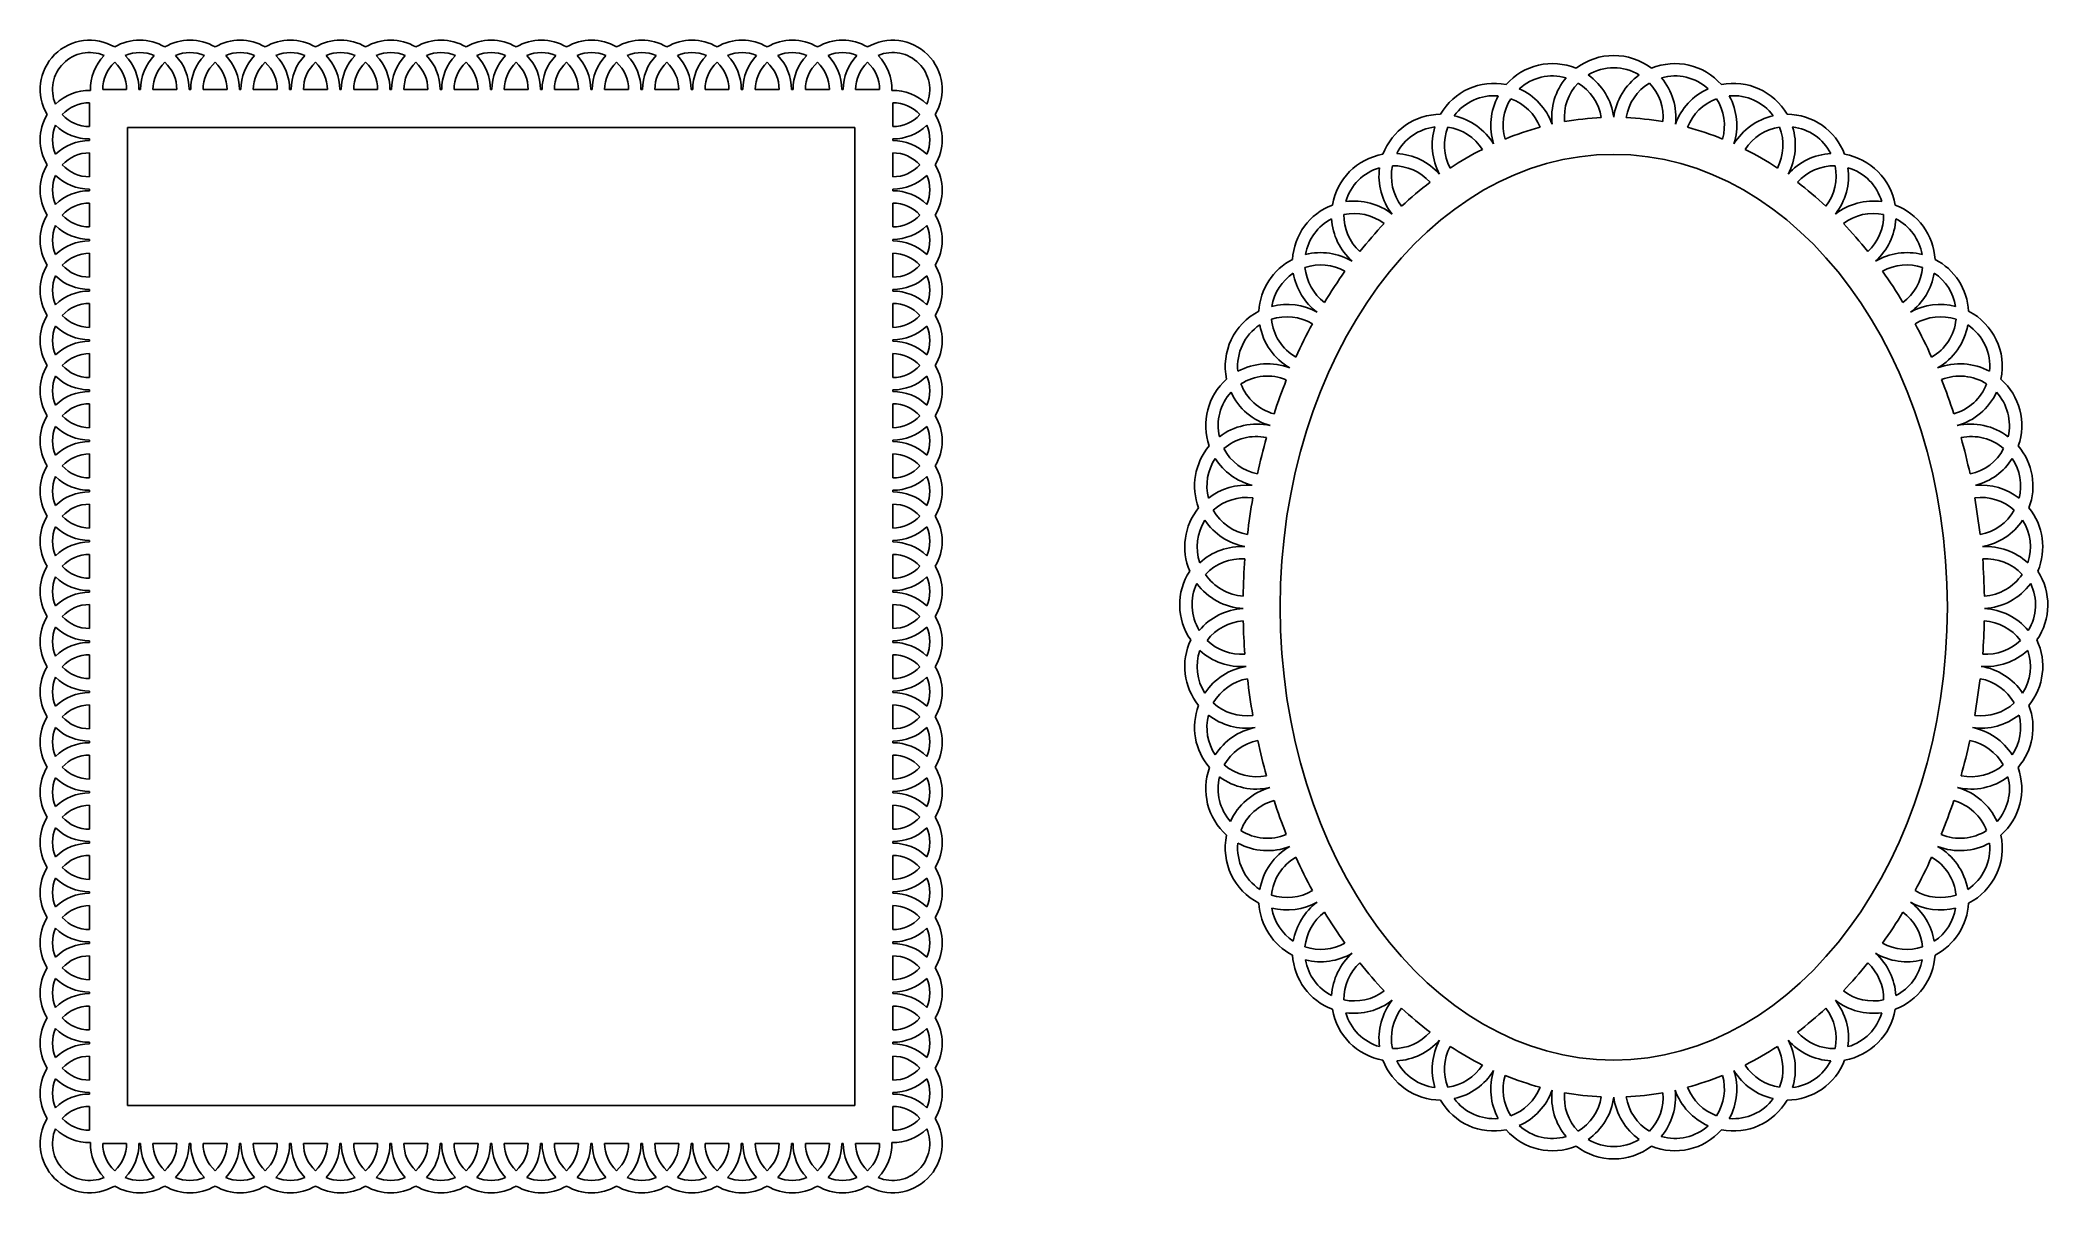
# Model space of a CAD drawing. Extents: x 160 to 323, y 12 to 105.
import ezdxf

# ---------------------------------------------------------------- set-up
doc = ezdxf.new("R2010")
doc.units = 0
doc.layers.get('0').update_dxf_attribs({"linetype": 'CONTINUOUS'})

msp = doc.modelspace()

# ---------------------------------------------------------------- linework, layer by layer
for p, q in [((167.338963, 101.23806), (165.401463, 101.23806)), ((168.338963, 101.23806), (168.463963, 101.23806)), ((169.463963, 101.23806), (171.401463, 101.23806)), ((172.401463, 101.23806), (172.463963, 101.23806)), ((172.463963, 101.23806), (172.526463, 101.23806)), ((173.526463, 101.23806), (175.463963, 101.23806)), ((176.463963, 101.23806), (176.588963, 101.23806)), ((177.588963, 101.23806), (179.526463, 101.23806)), ((180.526463, 101.23806), (180.588963, 101.23806)), ((180.588963, 101.23806), (180.651463, 101.23806)), ((181.651463, 101.23806), (183.588963, 101.23806)), ((184.588963, 101.23806), (184.713963, 101.23806)), ((185.713963, 101.23806), (187.651463, 101.23806)), ((188.651463, 101.23806), (188.713963, 101.23806)), ((188.713963, 101.23806), (188.776463, 101.23806)), ((189.776463, 101.23806), (191.713963, 101.23806)), ((192.713963, 101.23806), (192.838963, 101.23806)), ((193.838963, 101.23806), (195.776463, 101.23806)), ((196.776463, 101.23806), (196.838963, 101.23806)), ((196.838963, 101.23806), (196.901463, 101.23806)), ((197.901463, 101.23806), (199.838963, 101.23806)), ((200.838963, 101.23806), (200.963963, 101.23806)), ((201.963963, 101.23806), (203.901463, 101.23806)), ((204.901463, 101.23806), (204.963963, 101.23806)), ((204.963963, 101.23806), (205.026463, 101.23806)), ((206.026463, 101.23806), (207.963963, 101.23806)), ((208.963963, 101.23806), (209.088963, 101.23806)), ((210.088963, 101.23806), (212.026463, 101.23806)), ((213.026463, 101.23806), (213.088963, 101.23806)), ((213.088963, 101.23806), (213.151463, 101.23806)), ((214.151463, 101.23806), (216.088963, 101.23806)), ((217.088963, 101.23806), (217.213963, 101.23806)), ((218.213963, 101.23806), (220.151463, 101.23806)), ((221.151463, 101.23806), (221.213963, 101.23806)), ((221.213963, 101.23806), (221.276463, 101.23806)), ((222.276463, 101.23806), (224.213963, 101.23806)), ((225.213963, 101.23806), (225.338963, 101.23806)), ((226.338963, 101.23806), (228.276463, 101.23806)), ((164.338963, 98.23806), (164.338963, 100.17556)), ((229.338963, 98.23806), (229.338963, 100.17556)), ((167.401959, 18.988556), (167.401959, 98.175064)), ((167.401959, 98.175064), (226.275967, 98.175064)), ((226.275967, 98.175064), (226.275967, 18.988556)), ((164.338963, 97.11306), (164.338963, 97.23806)), ((164.338963, 94.17556), (164.338963, 96.11306)), ((229.338963, 97.11306), (229.338963, 97.23806)), ((229.338963, 94.17556), (229.338963, 96.11306)), ((164.338963, 93.11306), (164.338963, 93.17556)), ((164.338963, 93.05056), (164.338963, 93.11306)), ((229.338963, 93.11306), (229.338963, 93.17556)), ((229.338963, 93.05056), (229.338963, 93.11306)), ((164.338963, 90.11306), (164.338963, 92.05056)), ((229.338963, 90.11306), (229.338963, 92.05056)), ((164.338963, 88.98806), (164.338963, 89.11306)), ((164.338963, 86.05056), (164.338963, 87.98806)), ((229.338963, 88.98806), (229.338963, 89.11306)), ((229.338963, 86.05056), (229.338963, 87.98806)), ((164.338963, 84.98806), (164.338963, 85.05056)), ((164.338963, 84.92556), (164.338963, 84.98806)), ((229.338963, 84.98806), (229.338963, 85.05056)), ((229.338963, 84.92556), (229.338963, 84.98806)), ((164.338963, 81.98806), (164.338963, 83.92556)), ((229.338963, 81.98806), (229.338963, 83.92556)), ((164.338963, 80.86306), (164.338963, 80.98806)), ((164.338963, 77.92556), (164.338963, 79.86306)), ((229.338963, 80.86306), (229.338963, 80.98806)), ((229.338963, 77.92556), (229.338963, 79.86306)), ((164.338963, 76.86306), (164.338963, 76.92556)), ((164.338963, 76.80056), (164.338963, 76.86306)), ((229.338963, 76.86306), (229.338963, 76.92556)), ((229.338963, 76.80056), (229.338963, 76.86306)), ((164.338963, 73.86306), (164.338963, 75.80056)), ((229.338963, 73.86306), (229.338963, 75.80056)), ((164.338963, 72.73806), (164.338963, 72.86306)), ((164.338963, 69.80056), (164.338963, 71.73806)), ((229.338963, 72.73806), (229.338963, 72.86306)), ((229.338963, 69.80056), (229.338963, 71.73806)), ((164.338963, 68.73806), (164.338963, 68.80056)), ((164.338963, 68.67556), (164.338963, 68.73806)), ((229.338963, 68.73806), (229.338963, 68.80056)), ((229.338963, 68.67556), (229.338963, 68.73806)), ((164.338963, 65.73806), (164.338963, 67.67556)), ((229.338963, 65.73806), (229.338963, 67.67556)), ((164.338963, 64.61306), (164.338963, 64.73806)), ((164.338963, 61.67556), (164.338963, 63.61306)), ((229.338963, 64.61306), (229.338963, 64.73806)), ((229.338963, 61.67556), (229.338963, 63.61306)), ((164.338963, 60.61306), (164.338963, 60.67556)), ((164.338963, 60.55056), (164.338963, 60.61306)), ((229.338963, 60.61306), (229.338963, 60.67556)), ((229.338963, 60.55056), (229.338963, 60.61306)), ((164.338963, 57.61306), (164.338963, 59.55056)), ((229.338963, 57.61306), (229.338963, 59.55056)), ((164.338963, 56.48806), (164.338963, 56.61306)), ((164.338963, 53.55056), (164.338963, 55.48806)), ((229.338963, 56.48806), (229.338963, 56.61306)), ((229.338963, 53.55056), (229.338963, 55.48806)), ((164.338963, 52.48806), (164.338963, 52.55056)), ((164.338963, 52.42556), (164.338963, 52.48806)), ((229.338963, 52.48806), (229.338963, 52.55056)), ((229.338963, 52.42556), (229.338963, 52.48806)), ((164.338963, 49.48806), (164.338963, 51.42556)), ((229.338963, 49.48806), (229.338963, 51.42556)), ((164.338963, 48.36306), (164.338963, 48.48806)), ((164.338963, 45.42556), (164.338963, 47.36306)), ((229.338963, 48.36306), (229.338963, 48.48806)), ((229.338963, 45.42556), (229.338963, 47.36306)), ((164.338963, 44.36306), (164.338963, 44.42556)), ((164.338963, 44.30056), (164.338963, 44.36306)), ((229.338963, 44.36306), (229.338963, 44.42556)), ((229.338963, 44.30056), (229.338963, 44.36306)), ((164.338963, 41.36306), (164.338963, 43.30056)), ((229.338963, 41.36306), (229.338963, 43.30056)), ((164.338963, 40.23806), (164.338963, 40.36306)), ((164.338963, 37.30056), (164.338963, 39.23806)), ((229.338963, 40.23806), (229.338963, 40.36306)), ((229.338963, 37.30056), (229.338963, 39.23806)), ((164.338963, 36.23806), (164.338963, 36.30056)), ((164.338963, 36.17556), (164.338963, 36.30056)), ((229.338963, 36.17556), (229.338963, 36.30056)), ((229.338963, 36.23806), (229.338963, 36.30056)), ((164.338963, 33.23806), (164.338963, 35.17556)), ((229.338963, 33.23806), (229.338963, 35.17556)), ((164.338963, 32.17556), (164.338963, 32.23806)), ((164.338963, 32.11306), (164.338963, 32.17556)), ((164.338963, 29.17556), (164.338963, 31.11306)), ((229.338963, 32.17556), (229.338963, 32.23806)), ((229.338963, 32.11306), (229.338963, 32.17556)), ((229.338963, 29.17556), (229.338963, 31.11306)), ((164.338963, 28.05056), (164.338963, 28.17556)), ((229.338963, 28.05056), (229.338963, 28.17556)), ((164.338963, 25.11306), (164.338963, 27.05056)), ((229.338963, 25.11306), (229.338963, 27.05056)), ((164.338963, 24.05056), (164.338963, 24.11306)), ((164.338963, 24.05056), (164.338963, 24.11306)), ((164.338963, 23.98806), (164.338963, 24.05056)), ((164.338963, 21.05056), (164.338963, 22.98806)), ((229.338963, 24.05056), (229.338963, 24.11306)), ((229.338963, 24.05056), (229.338963, 24.11306)), ((229.338963, 23.98806), (229.338963, 24.05056)), ((229.338963, 21.05056), (229.338963, 22.98806)), ((164.338963, 19.92556), (164.338963, 20.05056)), ((229.338963, 19.92556), (229.338963, 20.05056)), ((164.338963, 16.98806), (164.338963, 18.92556)), ((226.275967, 18.988556), (167.401959, 18.988556)), ((229.338963, 16.98806), (229.338963, 18.92556)), ((165.401463, 15.92556), (167.338963, 15.92556)), ((168.338963, 15.92556), (168.463963, 15.92556)), ((169.463963, 15.92556), (171.401463, 15.92556)), ((172.401463, 15.92556), (172.463963, 15.92556)), ((172.463963, 15.92556), (172.526463, 15.92556)), ((173.526463, 15.92556), (175.463963, 15.92556)), ((176.463963, 15.92556), (176.588963, 15.92556)), ((177.588963, 15.92556), (179.526463, 15.92556)), ((180.526463, 15.92556), (180.588963, 15.92556)), ((180.588963, 15.92556), (180.651463, 15.92556)), ((181.651463, 15.92556), (183.588963, 15.92556)), ((184.588963, 15.92556), (184.713963, 15.92556)), ((185.713963, 15.92556), (187.651463, 15.92556)), ((188.651463, 15.92556), (188.713963, 15.92556)), ((188.713963, 15.92556), (188.776463, 15.92556)), ((189.776463, 15.92556), (191.713963, 15.92556)), ((192.713963, 15.92556), (192.838963, 15.92556)), ((193.838963, 15.92556), (195.776463, 15.92556)), ((196.776463, 15.92556), (196.838963, 15.92556)), ((196.838963, 15.92556), (196.901463, 15.92556)), ((197.901463, 15.92556), (199.838963, 15.92556)), ((200.838963, 15.92556), (200.963963, 15.92556)), ((201.963963, 15.92556), (203.901463, 15.92556)), ((204.901463, 15.92556), (204.963963, 15.92556)), ((204.963963, 15.92556), (205.026463, 15.92556)), ((206.026463, 15.92556), (207.963963, 15.92556)), ((208.963963, 15.92556), (209.088963, 15.92556)), ((210.088963, 15.92556), (212.026463, 15.92556)), ((213.026463, 15.92556), (213.088963, 15.92556)), ((213.088963, 15.92556), (213.151463, 15.92556)), ((214.151463, 15.92556), (216.088963, 15.92556)), ((217.088963, 15.92556), (217.213963, 15.92556)), ((218.213963, 15.92556), (220.151463, 15.92556)), ((221.151463, 15.92556), (221.213963, 15.92556)), ((221.213963, 15.92556), (221.276463, 15.92556)), ((222.276463, 15.92556), (224.213963, 15.92556)), ((225.213963, 15.92556), (225.338963, 15.92556)), ((226.338963, 15.92556), (228.276463, 15.92556))]:
    msp.add_line(p, q)
for centre, radius, start, end in [((164.338963, 101.23806), 4, 59.481769, 210.518231), ((164.338963, 101.23806), 3, 67.051483, 202.948517), ((168.401463, 101.23806), 4, 136.319075, 180.90239), ((168.401463, 101.23806), 4, 59.481769, 120.518231), ((168.401463, 101.23806), 3, 67.051483, 112.948517), ((164.338963, 101.23806), 4, 0, 43.680925), ((172.463963, 101.23806), 4, 136.319075, 180), ((172.463963, 101.23806), 4, 59.481769, 120.518231), ((172.463963, 101.23806), 3, 67.051483, 112.948517), ((168.401463, 101.23806), 4, 0, 43.680925), ((176.526463, 101.23806), 4, 136.319075, 180), ((176.526463, 101.23806), 4, 59.481769, 120.518231), ((176.526463, 101.23806), 3, 67.051483, 112.948517), ((172.463963, 101.23806), 4, 0, 43.680925), ((180.588963, 101.23806), 4, 136.319075, 180), ((180.588963, 101.23806), 4, 59.481769, 120.518231), ((180.588963, 101.23806), 3, 67.051483, 112.948517), ((176.526463, 101.23806), 4, 0, 43.680925), ((184.651463, 101.23806), 4, 136.319075, 180), ((184.651463, 101.23806), 4, 59.481769, 120.518231), ((184.651463, 101.23806), 3, 67.051483, 112.948517), ((180.588963, 101.23806), 4, 0, 43.680925), ((188.713963, 101.23806), 4, 136.319075, 180), ((188.713963, 101.23806), 4, 59.481769, 120.518231), ((188.713963, 101.23806), 3, 67.051483, 112.948517), ((184.651463, 101.23806), 4, 0, 43.680925), ((192.776463, 101.23806), 4, 136.319075, 180), ((192.776463, 101.23806), 4, 59.481769, 120.518231), ((192.776463, 101.23806), 3, 67.051483, 112.948517), ((188.713963, 101.23806), 4, 0, 43.680925), ((196.838963, 101.23806), 4, 136.319075, 180), ((196.838963, 101.23806), 4, 59.481769, 120.518231), ((196.838963, 101.23806), 3, 67.051483, 112.948517), ((192.776463, 101.23806), 4, 0, 43.680925), ((200.901463, 101.23806), 4, 136.319075, 180), ((200.901463, 101.23806), 4, 59.481769, 120.518231), ((200.901463, 101.23806), 3, 67.051483, 112.948517), ((196.838963, 101.23806), 4, 0, 43.680925), ((204.963963, 101.23806), 4, 136.319075, 180), ((204.963963, 101.23806), 4, 59.481769, 120.518231), ((204.963963, 101.23806), 3, 67.051483, 112.948517), ((200.901463, 101.23806), 4, 0, 43.680925), ((209.026463, 101.23806), 4, 136.319075, 180), ((209.026463, 101.23806), 4, 59.481769, 120.518231), ((209.026463, 101.23806), 3, 67.051483, 112.948517), ((204.963963, 101.23806), 4, 0, 43.680925), ((213.088963, 101.23806), 4, 136.319075, 180), ((213.088963, 101.23806), 4, 59.481769, 120.518231), ((213.088963, 101.23806), 3, 67.051483, 112.948517), ((209.026463, 101.23806), 4, 0, 43.680925), ((217.151463, 101.23806), 4, 136.319075, 180), ((217.151463, 101.23806), 4, 59.481769, 120.518231), ((217.151463, 101.23806), 3, 67.051483, 112.948517), ((213.088963, 101.23806), 4, 0, 43.680925), ((221.213963, 101.23806), 4, 136.319075, 180), ((221.213963, 101.23806), 4, 59.481769, 120.518231), ((221.213963, 101.23806), 3, 67.051483, 112.948517), ((217.151463, 101.23806), 4, 0, 43.680925), ((225.276463, 101.23806), 4, 136.319075, 180), ((225.276463, 101.23806), 4, 59.481769, 120.518231), ((225.276463, 101.23806), 3, 67.051483, 112.948517), ((221.213963, 101.23806), 4, 0, 43.680925), ((229.338963, 101.23806), 4, 136.319075, 180), ((229.338963, 101.23806), 4, 329.481769, 120.518231), ((229.338963, 101.23806), 3, 337.051483, 112.948517), ((225.276463, 101.23806), 4, 359.09761, 43.680925), ((168.401463, 101.23806), 3, 132.616143, 180), ((164.338963, 101.23806), 3, 0, 47.383857), ((172.463963, 101.23806), 3, 132.616143, 180), ((168.401463, 101.23806), 3, 360, 47.383857), ((176.526463, 101.23806), 3, 132.616143, 180), ((172.463963, 101.23806), 3, 0, 47.383857), ((180.588963, 101.23806), 3, 132.616143, 180), ((176.526463, 101.23806), 3, 0, 47.383857), ((184.651463, 101.23806), 3, 132.616143, 180), ((180.588963, 101.23806), 3, 0, 47.383857), ((188.713963, 101.23806), 3, 132.616143, 180), ((184.651463, 101.23806), 3, 0, 47.383857), ((192.776463, 101.23806), 3, 132.616143, 180), ((188.713963, 101.23806), 3, 0, 47.383857), ((196.838963, 101.23806), 3, 132.616143, 180), ((192.776463, 101.23806), 3, 0, 47.383857), ((200.901463, 101.23806), 3, 132.616143, 180), ((196.838963, 101.23806), 3, 0, 47.383857), ((204.963963, 101.23806), 3, 132.616143, 180), ((200.901463, 101.23806), 3, 0, 47.383857), ((209.026463, 101.23806), 3, 132.616143, 180), ((204.963963, 101.23806), 3, 0, 47.383857), ((213.088963, 101.23806), 3, 132.616143, 180), ((209.026463, 101.23806), 3, 0, 47.383857), ((217.151463, 101.23806), 3, 132.616143, 180), ((213.088963, 101.23806), 3, 0, 47.383857), ((221.213963, 101.23806), 3, 132.616143, 180), ((217.151463, 101.23806), 3, 0, 47.383857), ((225.276463, 101.23806), 3, 132.616143, 180), ((221.213963, 101.23806), 3, 0, 47.383857), ((229.338963, 101.23806), 3, 132.616143, 180), ((225.276463, 101.23806), 3, 0, 47.383857), ((282.741918, 98.339841), 5, 67.513512, 138.662787), ((287.698988, 98.993641), 5, 52.486488, 127.513512), ((287.698988, 98.993641), 4, 58.90831, 121.09169), ((282.741918, 98.339841), 5, 7.513512, 54.669869), ((292.656058, 98.339841), 5, 125.330131, 172.486488), ((292.656058, 98.339841), 5, 41.337213, 112.486488), ((164.338963, 97.17556), 4, 89.09761, 133.680925), ((229.338963, 97.17556), 4, 46.319075, 90.90239), ((278.004826, 96.739853), 5, 78.662787, 149.993531), ((278.004826, 96.739853), 5, 19.833089, 65.819144), ((282.741918, 98.339841), 4, 74.14461, 132.240966), ((287.677622, 98.988846), 5, 140.225882, 186.345141), ((287.698988, 98.993641), 4, 136.195699, 185.082135), ((282.741918, 98.339841), 4, 9.079956, 58.831324), ((292.656058, 98.339841), 4, 121.168676, 170.920044), ((287.698988, 98.993641), 4, 354.917865, 43.804301), ((292.656058, 98.339841), 4, 47.759034, 105.85539), ((287.720354, 98.988846), 5, 353.654859, 39.774118), ((297.39315, 96.739853), 5, 114.180856, 160.166911), ((297.39315, 96.739853), 5, 30.006469, 101.337213), ((164.338963, 97.17556), 4, 149.481769, 210.518231), ((164.338963, 97.17556), 3, 90, 137.383857), ((164.338963, 101.23806), 3, 222.616143, 270), ((229.338963, 97.17556), 3, 42.616143, 90), ((229.338963, 101.23806), 3, 270, 317.383857), ((229.338963, 97.17556), 4, 329.481769, 30.518231), ((273.696985, 94.24039), 5, 90.25214, 159.444049), ((278.004826, 96.739853), 4, 85.084609, 143.493119), ((282.741918, 98.339841), 5, 151.50643, 197.5312), ((282.741918, 98.339841), 4, 147.344974, 196.054779), ((278.004826, 96.739853), 4, 21.320414, 69.9806), ((297.39315, 96.739853), 4, 110.0194, 158.679586), ((292.656058, 98.339841), 4, 343.945221, 32.655026), ((292.656058, 98.339841), 5, 342.4688, 28.49357), ((297.39315, 96.739853), 4, 36.506881, 94.915391), ((301.700991, 94.24039), 5, 20.555951, 89.74786), ((164.338963, 97.17556), 3, 157.051483, 202.948517), ((164.338963, 101.23806), 4, 226.319075, 270), ((229.338963, 101.23806), 4, 270, 313.680925), ((229.338963, 97.17556), 3, 337.051483, 22.948517), ((273.696985, 94.24039), 4, 96.752553, 152.952351), ((278.004826, 96.739853), 5, 162.868963, 208.024355), ((278.004826, 96.739853), 4, 158.625818, 207.583465), ((273.696985, 94.24039), 4, 32.623479, 81.619854), ((273.696985, 94.24039), 5, 31.231822, 77.376708), ((301.700991, 94.24039), 5, 102.623292, 148.768178), ((301.700991, 94.24039), 4, 98.380146, 147.376521), ((297.39315, 96.739853), 4, 332.416535, 21.374182), ((297.39315, 96.739853), 5, 331.975645, 17.131037), ((301.700991, 94.24039), 4, 27.047649, 83.247447), ((164.338963, 93.11306), 4, 90, 133.680925), ((164.338963, 93.11306), 3, 90, 137.383857), ((229.338963, 93.11306), 4, 46.319075, 90), ((229.338963, 93.11306), 3, 42.616143, 90), ((269.85555, 91.067101), 5, 99.674045, 170.55143), ((269.85555, 91.067101), 5, 41.659583, 86.802153), ((305.542426, 91.067101), 5, 93.197847, 138.340417), ((305.542426, 91.067101), 5, 9.44857, 80.325955), ((164.338963, 93.11306), 4, 149.481769, 210.518231), ((164.338963, 93.11306), 3, 157.051483, 202.948517), ((164.338963, 97.17556), 4, 226.319075, 270), ((164.338963, 97.17556), 3, 222.616143, 270), ((229.338963, 97.17556), 3, 270, 317.383857), ((229.338963, 97.17556), 4, 270, 313.680925), ((229.338963, 93.11306), 3, 337.051483, 22.948517), ((229.338963, 93.11306), 4, 329.481769, 30.518231), ((269.85555, 91.067101), 4, 106.165743, 164.084196), ((273.696985, 94.24039), 5, 172.315941, 218.06645), ((273.696985, 94.24039), 4, 168.081846, 217.667467), ((269.85555, 91.067101), 4, 41.884229, 91.036248), ((305.542426, 91.067101), 4, 88.963752, 138.115771), ((301.700991, 94.24039), 4, 322.332533, 11.918154), ((301.700991, 94.24039), 5, 321.93355, 7.684059), ((305.542426, 91.067101), 4, 15.915804, 73.834257), ((164.338963, 89.05056), 4, 90, 133.680925), ((229.338963, 89.05056), 4, 46.319075, 90), ((164.338963, 89.05056), 4, 149.481769, 210.518231), ((164.338963, 89.05056), 3, 90, 137.383857), ((164.338963, 93.11306), 3, 222.616143, 270), ((229.338963, 89.05056), 3, 42.616143, 90), ((229.338963, 93.11306), 3, 270, 317.383857), ((229.338963, 89.05056), 4, 329.481769, 30.518231), ((266.69084, 87.210723), 5, 110.701013, 176.796294), ((269.85555, 91.067101), 4, 179.204728, 227.297301), ((266.69084, 87.210723), 4, 52.717256, 102.047716), ((266.69084, 87.210723), 5, 52.125592, 97.839039), ((308.707136, 87.210723), 5, 82.160961, 127.874408), ((308.707136, 87.210723), 4, 77.952284, 127.282744), ((305.542426, 91.067101), 4, 312.702699, 0.795272), ((308.707136, 87.210723), 5, 3.203706, 69.298987), ((164.338963, 89.05056), 3, 157.051483, 202.948517), ((164.338963, 93.11306), 4, 226.319075, 270), ((229.338963, 93.11306), 4, 270, 313.680925), ((229.338963, 89.05056), 3, 337.051483, 22.948517), ((266.69084, 87.210723), 4, 117.168247, 170.284494), ((269.85555, 91.067101), 5, 183.413404, 228.116774), ((305.542426, 91.067101), 5, 311.883226, 356.586596), ((308.707136, 87.210723), 4, 9.715506, 62.831753), ((164.338963, 84.98806), 4, 90, 133.680925), ((164.338963, 84.98806), 3, 90, 137.383857), ((229.338963, 84.98806), 4, 46.319075, 90), ((229.338963, 84.98806), 3, 42.616143, 90), ((263.975779, 83.038782), 5, 59.446703, 104.212209), ((311.422197, 83.038782), 5, 75.787791, 120.553297), ((164.338963, 84.98806), 4, 149.481769, 210.518231), ((164.338963, 84.98806), 3, 157.051483, 202.948517), ((164.338963, 89.05056), 4, 226.319075, 270), ((164.338963, 89.05056), 3, 222.616143, 270), ((229.338963, 89.05056), 3, 270, 317.383857), ((229.338963, 89.05056), 4, 270, 313.680925), ((229.338963, 84.98806), 3, 337.051483, 22.948517), ((229.338963, 84.98806), 4, 329.481769, 30.518231), ((263.975779, 83.038782), 5, 117.092273, 177.055441), ((263.975779, 83.038782), 4, 123.604073, 170.632779), ((266.69084, 87.210723), 5, 189.676357, 233.147945), ((263.975779, 83.038782), 4, 60.654178, 108.46718), ((266.69084, 87.210723), 4, 185.421387, 233.126009), ((311.422197, 83.038782), 4, 71.53282, 119.345822), ((308.707136, 87.210723), 4, 306.873991, 354.578613), ((308.707136, 87.210723), 5, 306.852055, 350.323643), ((311.422197, 83.038782), 4, 9.367221, 56.395927), ((311.422197, 83.038782), 5, 2.944559, 62.907727), ((164.338963, 80.92556), 4, 90, 133.680925), ((229.338963, 80.92556), 4, 46.319075, 90), ((164.338963, 80.92556), 4, 149.481769, 210.518231), ((164.338963, 80.92556), 3, 90, 137.383857), ((164.338963, 84.98806), 3, 222.616143, 270), ((229.338963, 80.92556), 3, 42.616143, 90), ((229.338963, 84.98806), 3, 270, 317.383857), ((229.338963, 80.92556), 4, 329.481769, 30.518231), ((261.256858, 78.842907), 5, 117.058212, 192.134726), ((261.256858, 78.842907), 5, 60.853415, 104.214231), ((314.141118, 78.842907), 5, 75.785769, 119.146585), ((314.141118, 78.842907), 5, 347.865274, 62.941788), ((164.338963, 80.92556), 3, 157.051483, 202.948517), ((164.338963, 84.98806), 4, 226.319075, 270), ((229.338963, 84.98806), 4, 270, 313.680925), ((229.338963, 80.92556), 3, 337.051483, 22.948517), ((261.256858, 78.842907), 4, 123.480874, 185.930394), ((263.975779, 83.038782), 5, 189.899422, 240.125765), ((261.256858, 78.842907), 4, 59.186916, 108.376561), ((263.975779, 83.038782), 4, 185.737092, 239.98642), ((314.141118, 78.842907), 4, 71.623439, 120.813084), ((311.422197, 83.038782), 4, 300.01358, 354.262908), ((311.422197, 83.038782), 5, 299.874235, 350.100578), ((314.141118, 78.842907), 4, 354.069606, 56.519126), ((164.338963, 76.86306), 4, 90, 133.680925), ((164.338963, 76.86306), 3, 90, 137.383857), ((229.338963, 76.86306), 4, 46.319075, 90), ((229.338963, 76.86306), 3, 42.616143, 90), ((164.338963, 76.86306), 4, 149.481769, 210.518231), ((164.338963, 76.86306), 3, 157.051483, 202.948517), ((164.338963, 80.92556), 4, 226.319075, 270), ((164.338963, 80.92556), 3, 222.616143, 270), ((229.338963, 80.92556), 3, 270, 317.383857), ((229.338963, 80.92556), 4, 270, 313.680925), ((229.338963, 76.86306), 3, 337.051483, 22.948517), ((229.338963, 76.86306), 4, 329.481769, 30.518231), ((259.675965, 74.042026), 5, 68.785231, 118.655361), ((259.675965, 74.042026), 4, 67.633947, 122.589981), ((315.722011, 74.042026), 5, 61.344639, 111.214769), ((315.722011, 74.042026), 4, 57.410019, 111.869597), ((164.338963, 72.80056), 4, 90, 133.680925), ((229.338963, 72.80056), 4, 46.319075, 90), ((259.675965, 74.042026), 5, 131.412649, 199.325972), ((259.675965, 74.042026), 4, 137.616981, 193.059929), ((261.256858, 78.842907), 5, 204.892015, 254.248095), ((261.256858, 78.842907), 4, 200.957395, 254.689571), ((314.141118, 78.842907), 4, 285.728077, 339.042605), ((314.141118, 78.842907), 5, 285.751905, 335.107985), ((315.722011, 74.042026), 4, 346.940071, 42.383019), ((315.722011, 74.042026), 5, 340.674028, 48.587351), ((164.338963, 72.80056), 4, 149.481769, 210.518231), ((164.338963, 72.80056), 3, 90, 137.383857), ((164.338963, 76.86306), 3, 222.616143, 270), ((229.338963, 72.80056), 3, 42.616143, 90), ((229.338963, 76.86306), 3, 270, 317.383857), ((229.338963, 72.80056), 4, 329.481769, 30.518231), ((164.338963, 72.80056), 3, 157.051483, 202.948517), ((164.338963, 76.86306), 4, 226.319075, 270), ((229.338963, 76.86306), 4, 270, 313.680925), ((229.338963, 72.80056), 3, 337.051483, 22.948517), ((258.799395, 69.153199), 5, 77.289788, 127.156445), ((258.77091, 69.153199), 4, 78.168192, 131.086924), ((316.598581, 69.153199), 5, 52.843555, 102.710212), ((316.627066, 69.153199), 4, 48.913076, 101.831808), ((164.338963, 68.73806), 4, 90, 133.680925), ((164.338963, 68.73806), 3, 90, 137.383857), ((229.338963, 68.73806), 4, 46.319075, 90), ((229.338963, 68.73806), 3, 42.616143, 90), ((258.77091, 69.153199), 5, 139.697491, 200.825574), ((259.675965, 74.042026), 4, 207.936538, 258.284754), ((315.722011, 74.042026), 4, 281.715246, 332.063462), ((316.627066, 69.153199), 5, 339.174426, 40.302509), ((164.338963, 68.73806), 4, 149.481769, 210.518231), ((164.338963, 68.73806), 3, 157.051483, 202.948517), ((164.338963, 72.80056), 4, 226.319075, 270), ((164.338963, 72.80056), 3, 222.616143, 270), ((229.338963, 72.80056), 3, 270, 317.383857), ((229.338963, 72.80056), 4, 270, 313.680925), ((229.338963, 68.73806), 3, 337.051483, 22.948517), ((229.338963, 68.73806), 4, 329.481769, 30.518231), ((258.77091, 69.153199), 4, 146.232334, 194.384277), ((259.675965, 74.042026), 5, 212.215428, 255.485026), ((315.722011, 74.042026), 5, 284.514974, 327.784572), ((316.627066, 69.153199), 4, 345.615723, 33.767666), ((164.338963, 64.67556), 4, 90, 133.680925), ((229.338963, 64.67556), 4, 46.319075, 90), ((257.977244, 64.221506), 5, 84.88752, 128.038282), ((317.420732, 64.221506), 5, 51.961718, 95.11248), ((164.338963, 64.67556), 4, 149.481769, 210.518231), ((164.338963, 64.67556), 3, 90, 137.383857), ((164.338963, 68.73806), 3, 222.616143, 270), ((229.338963, 64.67556), 3, 42.616143, 90), ((229.338963, 68.73806), 3, 270, 317.383857), ((229.338963, 64.67556), 4, 329.481769, 30.518231), ((257.977244, 64.221506), 5, 140.889774, 203.091772), ((258.77091, 69.153199), 4, 209.495353, 259.666777), ((257.977244, 64.221506), 4, 82.694311, 132.219995), ((317.420732, 64.221506), 4, 47.780005, 97.305689), ((316.627066, 69.153199), 4, 280.333223, 330.504647), ((317.420732, 64.221506), 5, 336.908228, 39.110226), ((164.338963, 64.67556), 3, 157.051483, 202.948517), ((164.338963, 68.73806), 4, 226.319075, 270), ((229.338963, 68.73806), 4, 270, 313.680925), ((229.338963, 64.67556), 3, 337.051483, 22.948517), ((257.977244, 64.221506), 4, 147.331071, 198.770951), ((258.77091, 69.153199), 5, 213.677066, 259.414401), ((316.627066, 69.153199), 5, 280.585599, 326.322934), ((317.420732, 64.221506), 4, 341.229049, 32.668929), ((164.338963, 60.61306), 4, 90, 133.680925), ((164.338963, 60.61306), 3, 90, 137.383857), ((229.338963, 60.61306), 4, 46.319075, 90), ((229.338963, 60.61306), 3, 42.616143, 90), ((257.566312, 59.246482), 5, 86.720016, 132.474633), ((317.831664, 59.246482), 5, 47.525367, 93.279984), ((164.338963, 60.61306), 4, 149.481769, 210.518231), ((164.338963, 60.61306), 3, 157.051483, 202.948517), ((164.338963, 64.67556), 4, 226.319075, 270), ((164.338963, 64.67556), 3, 222.616143, 270), ((229.338963, 64.67556), 3, 270, 317.383857), ((229.338963, 64.67556), 4, 270, 313.680925), ((229.338963, 60.61306), 3, 337.051483, 22.948517), ((229.338963, 60.61306), 4, 329.481769, 30.518231), ((257.566312, 59.529763), 5, 146.897148, 214.739578), ((257.566312, 59.246482), 4, 86.084485, 136.669626), ((257.977244, 64.221506), 4, 213.886677, 266.110586), ((317.831664, 59.246482), 4, 43.330374, 93.915515), ((317.420732, 64.221506), 4, 273.813133, 326.113323), ((317.831664, 59.529763), 5, 325.260422, 33.102852), ((164.338963, 56.55056), 4, 90, 133.680925), ((229.338963, 56.55056), 4, 46.319075, 90), ((257.566312, 59.529763), 4, 154.516646, 211.290588), ((257.977244, 64.221506), 5, 216.452033, 266.811935), ((317.420732, 64.221506), 5, 273.188065, 323.547967), ((317.831664, 59.529763), 4, 328.709412, 25.483354), ((164.338963, 56.55056), 4, 149.481769, 210.518231), ((164.338963, 56.55056), 3, 90, 137.383857), ((164.338963, 60.61306), 3, 222.616143, 270), ((229.338963, 56.55056), 3, 42.616143, 90), ((229.338963, 60.61306), 3, 270, 317.383857), ((229.338963, 56.55056), 4, 329.481769, 30.518231), ((257.977244, 54.236983), 5, 93.188065, 139.980143), ((317.420732, 54.236983), 5, 40.019857, 86.811935), ((164.338963, 56.55056), 3, 157.051483, 202.948517), ((164.338963, 60.61306), 4, 226.319075, 270), ((229.338963, 60.61306), 4, 270, 313.680925), ((229.338963, 56.55056), 3, 337.051483, 22.948517), ((257.977244, 54.236983), 4, 93.813133, 142.865402), ((317.420732, 54.236983), 4, 37.134598, 86.186867), ((164.338963, 52.48806), 4, 90, 133.680925), ((164.338963, 52.48806), 3, 90, 137.383857), ((229.338963, 52.48806), 4, 46.319075, 90), ((229.338963, 52.48806), 3, 42.616143, 90), ((257.977244, 54.542197), 5, 154.68048, 219.110226), ((257.977244, 54.542197), 4, 161.084394, 212.668929), ((257.566312, 59.529763), 5, 227.576021, 274.037764), ((257.566312, 59.529763), 4, 226.013675, 273.879803), ((317.831664, 59.529763), 5, 265.348615, 312.423979), ((317.831664, 59.529763), 4, 266.120197, 313.986325), ((317.420732, 54.542197), 4, 327.331071, 18.915606), ((317.420732, 54.542197), 5, 320.889774, 25.31952), ((164.338963, 52.48806), 4, 149.481769, 210.518231), ((164.338963, 52.48806), 3, 157.051483, 202.948517), ((164.338963, 56.55056), 4, 226.319075, 270), ((164.338963, 56.55056), 3, 222.616143, 270), ((229.338963, 56.55056), 3, 270, 317.383857), ((229.338963, 56.55056), 4, 270, 313.680925), ((229.338963, 52.48806), 3, 337.051483, 22.948517), ((229.338963, 52.48806), 4, 329.481769, 30.518231), ((258.77091, 49.610505), 5, 99.483259, 146.322934), ((316.627066, 49.610505), 5, 33.677066, 80.803162), ((164.338963, 48.42556), 4, 90, 133.680925), ((229.338963, 48.42556), 4, 46.319075, 90), ((258.77091, 49.610505), 4, 100.333223, 150.504647), ((316.627066, 49.610505), 4, 29.495353, 79.666777), ((164.338963, 48.42556), 4, 149.481769, 210.518231), ((164.338963, 48.42556), 3, 90, 137.383857), ((164.338963, 52.48806), 3, 222.616143, 270), ((229.338963, 48.42556), 3, 42.616143, 90), ((229.338963, 52.48806), 3, 270, 317.383857), ((229.338963, 48.42556), 4, 329.481769, 30.518231), ((258.77091, 49.610505), 5, 159.174426, 220.721199), ((258.77091, 49.610505), 4, 165.615723, 213.868948), ((257.977244, 54.542197), 5, 231.961718, 277.944655), ((257.977244, 54.542197), 4, 227.780005, 277.305689), ((317.420732, 54.542197), 5, 262.055345, 308.038282), ((317.420732, 54.542197), 4, 262.694311, 312.219995), ((316.627066, 49.610505), 4, 326.131052, 14.384277), ((316.627066, 49.610505), 5, 319.278801, 20.825574), ((164.338963, 48.42556), 3, 157.051483, 202.948517), ((164.338963, 52.48806), 4, 226.319075, 270), ((229.338963, 52.48806), 4, 270, 313.680925), ((229.338963, 48.42556), 3, 337.051483, 22.948517), ((259.663701, 44.690266), 5, 101.482868, 147.438018), ((315.734275, 44.690266), 5, 32.561982, 78.517132), ((164.338963, 44.36306), 4, 90, 133.680925), ((164.338963, 44.36306), 3, 90, 137.383857), ((229.338963, 44.36306), 4, 46.319075, 90), ((229.338963, 44.36306), 3, 42.616143, 90), ((259.675965, 44.627715), 4, 101.430727, 151.02001), ((315.722011, 44.627715), 4, 28.97999, 78.569273), ((164.338963, 44.36306), 4, 149.481769, 210.518231), ((164.338963, 44.36306), 3, 157.051483, 202.948517), ((164.338963, 48.42556), 4, 226.319075, 270), ((164.338963, 48.42556), 3, 222.616143, 270), ((229.338963, 48.42556), 3, 270, 317.383857), ((229.338963, 48.42556), 4, 270, 313.680925), ((229.338963, 44.36306), 3, 337.051483, 22.948517), ((229.338963, 44.36306), 4, 329.481769, 30.518231), ((259.675965, 44.627715), 5, 159.868312, 228.587351), ((259.675965, 44.627715), 4, 166.033543, 221.366917), ((258.77091, 49.610505), 5, 233.463217, 282.710212), ((258.77091, 49.610505), 4, 229.569501, 281.831808), ((316.627066, 49.610505), 5, 257.289788, 306.536783), ((316.627066, 49.610505), 4, 258.168192, 310.430499), ((315.722011, 44.627715), 4, 318.633083, 13.966457), ((315.722011, 44.627715), 5, 311.412649, 20.131688), ((164.338963, 40.30056), 4, 90, 133.680925), ((229.338963, 40.30056), 4, 46.319075, 90), ((261.228373, 39.920797), 5, 105.751905, 155.626652), ((314.169604, 39.920797), 5, 24.373348, 74.248095), ((164.338963, 40.30056), 4, 149.481769, 210.518231), ((164.338963, 40.30056), 3, 90, 137.383857), ((164.338963, 44.36306), 3, 222.616143, 270), ((229.338963, 40.30056), 3, 42.616143, 90), ((229.338963, 44.36306), 3, 270, 317.383857), ((229.338963, 40.30056), 4, 329.481769, 30.518231), ((261.256858, 39.826834), 4, 105.310429, 159.042605), ((314.141118, 39.826834), 4, 20.957395, 74.248095), ((164.338963, 40.30056), 3, 157.051483, 202.948517), ((164.338963, 44.36306), 4, 226.319075, 270), ((229.338963, 44.36306), 4, 270, 313.680925), ((229.338963, 40.30056), 3, 337.051483, 22.948517), ((261.256858, 39.826834), 5, 167.865274, 242.941788), ((259.675965, 44.627715), 4, 237.410019, 292.366053), ((315.722011, 44.627715), 4, 247.507607, 302.589981), ((314.141118, 39.826834), 5, 297.058212, 12.134726), ((164.338963, 36.23806), 4, 90, 133.680925), ((164.338963, 36.23806), 3, 90, 137.383857), ((229.338963, 36.23806), 4, 46.319075, 90), ((229.338963, 36.23806), 3, 42.616143, 90), ((261.256858, 39.826834), 4, 174.069606, 236.519126), ((259.675965, 44.627715), 5, 241.344639, 291.214769), ((263.975779, 35.630958), 5, 119.874235, 170.100578), ((263.975779, 35.630958), 4, 120.01358, 174.262908), ((311.422197, 35.630958), 4, 5.737092, 59.98642), ((311.422197, 35.630958), 5, 9.899422, 60.125765), ((315.722011, 44.627715), 5, 248.785231, 298.655361), ((314.141118, 39.826834), 4, 303.480874, 5.930394), ((164.338963, 36.23806), 4, 149.481769, 210.518231), ((164.338963, 36.23806), 3, 157.051483, 202.948517), ((164.338963, 40.30056), 4, 226.319075, 270), ((164.338963, 40.30056), 3, 222.616143, 270), ((229.338963, 40.30056), 3, 270, 317.383857), ((229.338963, 40.30056), 4, 270, 313.680925), ((229.338963, 36.23806), 3, 337.051483, 22.948517), ((229.338963, 36.23806), 4, 329.481769, 30.518231), ((164.338963, 32.17556), 4, 90, 133.680925), ((229.338963, 32.17556), 4, 46.319075, 90), ((261.256858, 39.826834), 4, 251.623439, 300.813084), ((314.141118, 39.826834), 4, 239.186916, 288.376561), ((164.338963, 32.17556), 4, 149.481769, 210.518231), ((164.338963, 32.17556), 3, 90, 137.383857), ((164.338963, 36.23806), 3, 222.616143, 270), ((229.338963, 32.17556), 3, 42.616143, 90), ((229.338963, 36.23806), 3, 270, 317.383857), ((229.338963, 32.17556), 4, 329.481769, 30.518231), ((263.975779, 35.630958), 5, 182.944559, 242.907727), ((261.256858, 39.826834), 5, 255.785769, 299.146585), ((263.975779, 35.630958), 4, 189.367221, 236.395927), ((266.69084, 31.459018), 5, 126.852055, 170.323643), ((266.69084, 31.459018), 4, 126.873991, 174.578613), ((308.707136, 31.459018), 4, 5.421387, 53.126009), ((308.707136, 31.459018), 5, 9.676357, 53.147945), ((314.141118, 39.826834), 5, 240.853415, 284.214231), ((311.422197, 35.630958), 4, 303.604073, 350.632779), ((311.422197, 35.630958), 5, 297.092273, 357.055441), ((164.338963, 32.17556), 3, 157.051483, 202.948517), ((164.338963, 36.23806), 4, 226.319075, 270), ((229.338963, 36.23806), 4, 270, 313.680925), ((229.338963, 32.17556), 3, 337.051483, 22.948517), ((164.338963, 28.11306), 4, 90, 133.680925), ((164.338963, 28.11306), 3, 90, 137.383857), ((229.338963, 28.11306), 4, 46.319075, 90), ((229.338963, 28.11306), 3, 42.616143, 90), ((266.69084, 31.459018), 5, 183.203706, 249.298987), ((263.975779, 35.630958), 4, 251.53282, 299.345822), ((263.975779, 35.630958), 5, 255.787791, 300.553297), ((269.85555, 27.60264), 5, 131.883226, 176.586596), ((311.422197, 35.630958), 5, 239.446703, 284.212209), ((305.542426, 27.60264), 5, 3.413404, 48.116774), ((311.422197, 35.630958), 4, 240.654178, 288.46718), ((308.707136, 31.459018), 5, 290.701013, 356.796294), ((164.338963, 28.11306), 4, 149.481769, 210.518231), ((164.338963, 28.11306), 3, 157.051483, 202.948517), ((164.338963, 32.17556), 4, 226.319075, 270), ((164.338963, 32.17556), 3, 222.616143, 270), ((229.338963, 32.17556), 3, 270, 317.383857), ((229.338963, 32.17556), 4, 270, 313.680925), ((229.338963, 28.11306), 3, 337.051483, 22.948517), ((229.338963, 28.11306), 4, 329.481769, 30.518231), ((266.69084, 31.459018), 4, 189.715506, 242.831753), ((269.85555, 27.60264), 4, 132.702699, 180.795272), ((305.542426, 27.60264), 4, 359.204728, 47.297301), ((308.707136, 31.459018), 4, 297.168247, 350.284494), ((164.338963, 24.05056), 4, 90, 133.680925), ((229.338963, 24.05056), 4, 46.319075, 90), ((266.69084, 31.459018), 4, 257.952284, 307.282744), ((308.707136, 31.459018), 4, 232.717256, 282.047716), ((164.338963, 24.05056), 4, 149.481769, 210.518231), ((164.338963, 24.05056), 3, 90, 137.383857), ((164.338963, 28.11306), 3, 222.616143, 270), ((229.338963, 24.05056), 3, 42.616143, 90), ((229.338963, 28.11306), 3, 270, 317.383857), ((229.338963, 24.05056), 4, 329.481769, 30.518231), ((269.85555, 27.60264), 5, 189.44857, 260.325955), ((266.69084, 31.459018), 5, 262.160961, 307.874408), ((269.85555, 27.60264), 4, 195.915804, 253.834257), ((273.696985, 24.429351), 5, 141.93355, 187.684059), ((273.696985, 24.429351), 4, 142.332533, 191.918154), ((301.700991, 24.429351), 4, 348.081846, 37.667467), ((301.700991, 24.429351), 5, 352.315941, 38.06645), ((308.707136, 31.459018), 5, 232.125592, 277.839039), ((305.542426, 27.60264), 5, 279.674045, 350.55143), ((305.542426, 27.60264), 4, 286.165743, 344.084196), ((164.338963, 24.05056), 3, 157.051483, 202.948517), ((164.338963, 28.11306), 4, 226.319075, 270), ((229.338963, 28.11306), 4, 270, 313.680925), ((229.338963, 24.05056), 3, 337.051483, 22.948517), ((269.85555, 27.60264), 4, 268.963752, 318.115771), ((305.542426, 27.60264), 4, 221.884229, 271.036248), ((164.338963, 19.98806), 4, 90, 133.680925), ((164.338963, 19.98806), 3, 90, 137.383857), ((229.338963, 19.98806), 4, 46.319075, 90), ((229.338963, 19.98806), 3, 42.616143, 90), ((269.85555, 27.60264), 5, 273.197847, 318.340417), ((278.004826, 21.929888), 5, 151.975645, 197.131037), ((278.004826, 21.929888), 4, 152.416535, 201.374182), ((297.39315, 21.929888), 4, 338.625818, 27.583465), ((305.542426, 27.60264), 5, 221.659583, 266.802153), ((297.39315, 21.929888), 5, 342.868963, 28.024355), ((164.338963, 19.98806), 4, 149.481769, 210.518231), ((164.338963, 19.98806), 3, 157.051483, 202.948517), ((164.338963, 24.05056), 4, 226.319075, 270), ((164.338963, 24.05056), 3, 222.616143, 270), ((229.338963, 24.05056), 3, 270, 317.383857), ((229.338963, 24.05056), 4, 270, 313.680925), ((229.338963, 19.98806), 3, 337.051483, 22.948517), ((229.338963, 19.98806), 4, 329.481769, 30.518231), ((273.696985, 24.429351), 5, 200.555951, 269.74786), ((273.696985, 24.429351), 4, 207.047649, 263.247447), ((273.696985, 24.429351), 4, 278.380146, 327.376521), ((273.696985, 24.429351), 5, 282.623292, 328.768178), ((282.741918, 20.3299), 5, 162.4688, 208.49357), ((282.741918, 20.3299), 4, 163.945221, 212.655026), ((292.656058, 20.3299), 4, 327.344974, 16.054779), ((292.656058, 20.3299), 5, 331.50643, 17.5312), ((301.700991, 24.429351), 5, 211.231822, 257.376708), ((301.700991, 24.429351), 4, 212.623479, 261.619854), ((301.700991, 24.429351), 5, 270.25214, 339.444049), ((301.700991, 24.429351), 4, 276.752553, 332.952351), ((164.338963, 15.92556), 4, 90, 133.680925), ((229.338963, 15.92556), 4, 46.319075, 90), ((278.004826, 21.929888), 4, 216.506881, 274.915391), ((278.004826, 21.929888), 4, 290.0194, 338.679586), ((278.004826, 21.929888), 5, 294.180856, 340.166911), ((287.677622, 19.680895), 5, 173.654859, 219.774118), ((287.698988, 19.6761), 4, 174.917865, 223.804301), ((282.741918, 20.3299), 4, 301.168676, 350.920044), ((282.741918, 20.3299), 5, 305.330131, 352.486488), ((292.656058, 20.3299), 5, 187.513512, 234.669869), ((292.656058, 20.3299), 4, 189.079956, 238.831324), ((287.698988, 19.6761), 4, 316.195699, 5.082135), ((287.698988, 19.6761), 5, 320.357155, 6.345141), ((297.371784, 21.925093), 5, 199.833089, 245.954087), ((297.39315, 21.929888), 4, 201.320414, 249.9806), ((297.39315, 21.929888), 4, 265.084609, 323.493119), ((164.338963, 15.92556), 4, 149.481769, 300.518231), ((164.338963, 15.92556), 3, 90, 137.383857), ((164.338963, 19.98806), 3, 222.616143, 270), ((229.338963, 15.92556), 4, 239.481769, 30.518231), ((229.338963, 15.92556), 3, 42.616143, 90), ((229.338963, 19.98806), 3, 270, 317.383857), ((278.004826, 21.929888), 5, 210.006469, 281.337213), ((297.39315, 21.929888), 5, 258.662787, 329.993531), ((164.338963, 15.92556), 3, 157.051483, 292.948517), ((164.338963, 19.98806), 4, 226.319075, 270.90239), ((229.338963, 15.92556), 3, 247.051483, 22.948517), ((229.338963, 19.98806), 4, 269.09761, 313.680925), ((282.741918, 20.3299), 5, 221.337213, 292.486488), ((282.741918, 20.3299), 4, 227.759034, 285.85539), ((287.698988, 19.6761), 4, 238.90831, 301.09169), ((292.656058, 20.3299), 5, 247.513512, 318.662787), ((292.656058, 20.3299), 4, 253.935333, 312.035869), ((168.401463, 15.92556), 4, 179.09761, 223.680925), ((168.401463, 15.92556), 3, 180, 227.383857), ((164.338963, 15.92556), 3, 312.616143, 0), ((164.338963, 15.92556), 4, 316.319075, 0), ((172.463963, 15.92556), 4, 180, 223.680925), ((172.463963, 15.92556), 3, 180, 227.383857), ((168.401463, 15.92556), 3, 312.616143, 0), ((168.401463, 15.92556), 4, 316.319075, 0), ((176.526463, 15.92556), 4, 180, 223.680925), ((176.526463, 15.92556), 3, 180, 227.383857), ((172.463963, 15.92556), 3, 312.616143, 0), ((172.463963, 15.92556), 4, 316.319075, 0), ((180.588963, 15.92556), 4, 180, 223.680925), ((180.588963, 15.92556), 3, 180, 227.383857), ((176.526463, 15.92556), 3, 312.616143, 0), ((176.526463, 15.92556), 4, 316.319075, 0), ((184.651463, 15.92556), 4, 180, 223.680925), ((184.651463, 15.92556), 3, 180, 227.383857), ((180.588963, 15.92556), 3, 312.616143, 0), ((180.588963, 15.92556), 4, 316.319075, 0), ((188.713963, 15.92556), 4, 180, 223.680925), ((188.713963, 15.92556), 3, 180, 227.383857), ((184.651463, 15.92556), 3, 312.616143, 0), ((184.651463, 15.92556), 4, 316.319075, 0), ((192.776463, 15.92556), 4, 180, 223.680925), ((192.776463, 15.92556), 3, 180, 227.383857), ((188.713963, 15.92556), 3, 312.616143, 0), ((188.713963, 15.92556), 4, 316.319075, 0), ((196.838963, 15.92556), 4, 180, 223.680925), ((196.838963, 15.92556), 3, 180, 227.383857), ((192.776463, 15.92556), 3, 312.616143, 0), ((192.776463, 15.92556), 4, 316.319075, 0), ((200.901463, 15.92556), 4, 180, 223.680925), ((200.901463, 15.92556), 3, 180, 227.383857), ((196.838963, 15.92556), 3, 312.616143, 0), ((196.838963, 15.92556), 4, 316.319075, 0), ((204.963963, 15.92556), 4, 180, 223.680925), ((204.963963, 15.92556), 3, 180, 227.383857), ((200.901463, 15.92556), 3, 312.616143, 0), ((200.901463, 15.92556), 4, 316.319075, 0), ((209.026463, 15.92556), 4, 180, 223.680925), ((209.026463, 15.92556), 3, 180, 227.383857), ((204.963963, 15.92556), 3, 312.616143, 0), ((204.963963, 15.92556), 4, 316.319075, 0), ((213.088963, 15.92556), 4, 180, 223.680925), ((213.088963, 15.92556), 3, 180, 227.383857), ((209.026463, 15.92556), 3, 312.616143, 0), ((209.026463, 15.92556), 4, 316.319075, 0), ((217.151463, 15.92556), 4, 180, 223.680925), ((217.151463, 15.92556), 3, 180, 227.383857), ((213.088963, 15.92556), 3, 312.616143, 0), ((213.088963, 15.92556), 4, 316.319075, 0), ((221.213963, 15.92556), 4, 180, 223.680925), ((221.213963, 15.92556), 3, 180, 227.383857), ((217.151463, 15.92556), 3, 312.616143, 0), ((217.151463, 15.92556), 4, 316.319075, 0), ((225.276463, 15.92556), 4, 180, 223.680925), ((225.276463, 15.92556), 3, 180, 227.383857), ((221.213963, 15.92556), 3, 312.616143, 0), ((221.213963, 15.92556), 4, 316.319075, 0), ((229.338963, 15.92556), 4, 180, 223.680925), ((229.338963, 15.92556), 3, 180, 227.383857), ((225.276463, 15.92556), 3, 312.616143, 0), ((225.276463, 15.92556), 4, 316.319075, 0.90239), ((287.698988, 19.6761), 5, 232.486488, 307.513512), ((168.401463, 15.92556), 3, 247.051483, 292.948517), ((172.463963, 15.92556), 3, 247.051483, 292.948517), ((176.526463, 15.92556), 3, 247.051483, 292.948517), ((180.588963, 15.92556), 3, 247.051483, 292.948517), ((184.651463, 15.92556), 3, 247.051483, 292.948517), ((188.713963, 15.92556), 3, 247.051483, 292.948517), ((192.776463, 15.92556), 3, 247.051483, 292.948517), ((196.838963, 15.92556), 3, 247.051483, 292.948517), ((200.901463, 15.92556), 3, 247.051483, 292.948517), ((204.963963, 15.92556), 3, 247.051483, 292.948517), ((209.026463, 15.92556), 3, 247.051483, 292.948517), ((213.088963, 15.92556), 3, 247.051483, 292.948517), ((217.151463, 15.92556), 3, 247.051483, 292.948517), ((221.213963, 15.92556), 3, 247.051483, 292.948517), ((225.276463, 15.92556), 3, 247.051483, 292.948517), ((168.401463, 15.92556), 4, 239.481769, 300.518231), ((172.463963, 15.92556), 4, 239.481769, 300.518231), ((176.526463, 15.92556), 4, 239.481769, 300.518231), ((180.588963, 15.92556), 4, 239.481769, 300.518231), ((184.651463, 15.92556), 4, 239.481769, 300.518231), ((188.713963, 15.92556), 4, 239.481769, 300.518231), ((192.776463, 15.92556), 4, 239.481769, 300.518231), ((196.838963, 15.92556), 4, 239.481769, 300.518231), ((200.901463, 15.92556), 4, 239.481769, 300.518231), ((204.963963, 15.92556), 4, 239.481769, 300.518231), ((209.026463, 15.92556), 4, 239.481769, 300.518231), ((213.088963, 15.92556), 4, 239.481769, 300.518231), ((217.151463, 15.92556), 4, 239.481769, 300.518231), ((221.213963, 15.92556), 4, 239.481769, 300.518231), ((225.276463, 15.92556), 4, 239.481769, 300.518231)]:
    msp.add_arc(centre, radius, start, end)
for centre, major_axis, start_param, end_param in [((287.698988, 58.993641), (0, 40), 6.48345179, 6.5809340021), ((287.698988, 58.993641), (0, 40), 6.3167647495, 6.4163880243), ((287.698988, 58.993641), (0, 40), 6.1499825901, 6.2496058649), ((287.698988, 58.993641), (0, 40), 5.9854366123, 6.0829188244), ((287.698988, 58.993641), (0, 40), 6.6454960435, 6.7402511345), ((287.698988, 58.993641), (0, 40), 6.6133102063, 6.6133731237), ((287.698988, 58.993641), (0, 40), 5.9529974907, 5.9530604081), ((287.698988, 58.993641), (0, 40), 5.8261194798, 5.9208745708), ((287.698988, 58.993641), (0, 40), 0.518427889, 0.609278814), ((287.698988, 58.993641), (0, 40), 5.6739064932, 5.7647574182), ((287.698988, 58.993641), (0, 40), 0.6681120742, 0.7548880938), ((287.698988, 58.993641), (0, 40), 5.5282972134, 5.6150732329), ((287.698988, 58.993641), (0, 40), 0.8116584497, 0.8951121208), ((287.698988, 58.993641), (0, 40), 5.3880731864, 5.4715268575), ((287.698988, 58.993641), (0, 40), 0.9494677755, 1.0303277441), ((287.698988, 58.993641), (0, 40), 5.2528575631, 5.3337175317), ((287.698988, 58.993641), (0, 40), 1.082992756, 1.1595187492), ((287.698988, 59.087604), (0, 40), 5.1213177645, 5.1979040285), ((287.698988, 59.087604), (0, 40), 1.2137426599, 1.2912249819), ((287.698988, 59.087604), (0, 40), 4.9919603253, 5.0694426473), ((287.698988, 59.087604), (0, 40), 1.3412500302, 1.4169281423), ((287.698988, 59.087604), (0, 40), 4.8662571648, 4.9419352769), ((287.698988, 59.370885), (0, 40), 1.4739886924, 1.5492988235), ((287.698988, 59.370885), (0, 40), 4.7338864837, 4.8091966148), ((287.698988, 59.370885), (0, 40), 1.5993691517, 1.6667423399), ((287.698988, 59.370885), (0, 40), 4.6164429673, 4.6838161555), ((287.698988, 59.6761), (0, 40), 1.7246645113, 1.8003426233), ((287.698988, 59.6761), (0, 40), 4.4828426838, 4.5585207959), ((287.698988, 59.6761), (0, 40), 1.8527087688, 1.9278499937), ((287.698988, 59.6761), (0, 40), 4.3553353135, 4.4304765384), ((287.698988, 59.6761), (0, 40), 1.9820739043, 2.0585998976), ((287.650761, 61.70091), (-3.829399, 39.816274), 4.0932175652, 4.1719203977), ((287.698988, 59.6761), (0, 40), 2.1112649095, 2.1921248781), ((287.698988, 59.6761), (0, 40), 4.091060429, 4.1719203977), ((287.698988, 59.6761), (0, 40), 2.2464805328, 2.3299342039), ((287.698988, 59.6761), (0, 40), 3.9532511032, 4.0367047744), ((287.698988, 59.6761), (0, 40), 2.3867045598, 2.4734805794), ((287.698988, 59.6761), (0, 40), 3.8097047278, 3.8964807473), ((287.698988, 59.6761), (0, 40), 2.5323138396, 2.6231647646), ((287.698988, 59.6761), (0, 40), 3.6600205426, 3.7508714676), ((287.698988, 59.6761), (0, 40), 2.6845268262, 2.7792819172), ((287.698988, 59.6761), (0, 40), 3.5039033899, 3.5986584809), ((287.698988, 59.6761), (0, 40), 2.8114048371, 2.8114677545), ((287.698988, 59.6761), (0, 40), 2.8438439587, 2.9413261708), ((287.698988, 59.6761), (0, 40), 3.3418591364, 3.4393413485), ((287.698988, 59.6761), (0, 40), 3.4717175527, 3.4717804701), ((287.698988, 59.6761), (0, 40), 3.0083899365, 3.1080132113), ((287.698988, 59.6761), (0, 40), 3.1751720959, 3.2747953707)]:
    msp.add_ellipse(centre, major_axis=major_axis, ratio=0.75, start_param=start_param, end_param=end_param)
msp.add_ellipse((287.698988, 59.334872), major_axis=(0, 36.65877), ratio=0.736513)

doc.saveas('drawing.dxf')
